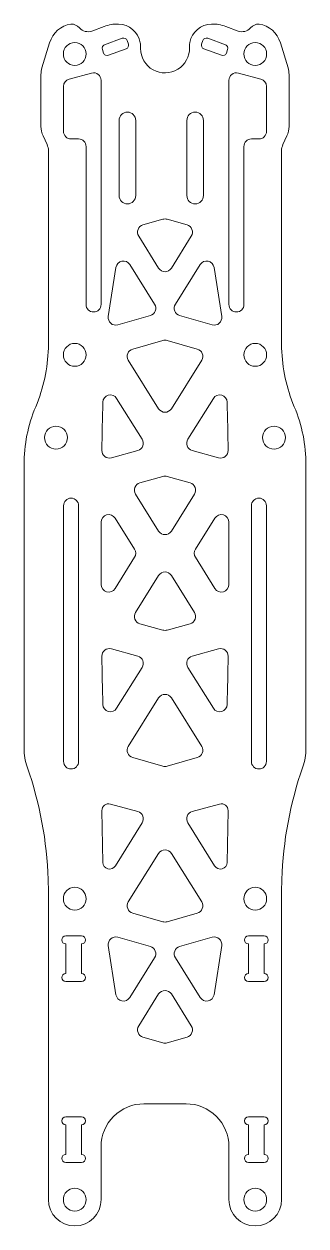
# Model space of a CAD drawing. Header units: millimetres. Extents: x -19 to 19, y -80 to 80.
import ezdxf

# ---------------------------------------------------------------- set-up
doc = ezdxf.new("R2010")
doc.units = ezdxf.units.MM
doc.layers.add('Frame-Top', color=252, linetype='Continuous', true_color=0x848484)

msp = doc.modelspace()

# ---------------------------------------------------------------- linework, layer by layer
at = {"layer": 'Frame-Top', "lineweight": 0}
for points in [[(18.75, 21.28, 0.09932), (17.2, 29, -0.0915), (15.51, 36.8, -0.004026), (15.5, 38.11), (15.5, 63.02, -0.109518), (15.69, 63.87), (16.22, 65.01, 0.109518), (16.5, 66.28), (16.5, 73.19, 0.074298), (16.37, 74.06), (15.34, 77.41, 0.285931), (12.51, 79.89, 0.215313), (11.38, 79.38, -0.308615), (9.74, 78.96), (8.08, 79.57, 0.090506), (6.2, 79.89, 0.35622), (3.3, 77.44, -0.001707), (3.29, 77.38, 0.050931), (3.25, 76.77, -1.020273), (-3.25, 76.64), (-3.25, 76.89, 0.042718), (-3.29, 77.4, -0.000307), (-3.3, 77.41, 0.359361), (-6.2, 79.89, 0.090506), (-8.08, 79.57), (-9.74, 78.96, -0.308615), (-11.38, 79.38, 0.215313), (-12.51, 79.89, 0.285931), (-15.34, 77.41), (-16.37, 74.06, 0.074298), (-16.5, 73.19), (-16.5, 66.28, 0.109518), (-16.22, 65.01), (-15.69, 63.87, -0.109518), (-15.5, 63.02), (-15.5, 38.11, -0.004026), (-15.51, 36.8, -0.0915), (-17.2, 29, 0.09932), (-18.75, 21.28), (-18.75, -16.39, 0.084453), (-18.33, -18.87, -0.076564), (-15.54, -33.83, -0.007838), (-15.5, -36.39), (-15.5, -76.39, 1), (-8.5, -76.39), (-8.5, -69.35, -0.414214), (-2.8, -63.65), (2.8, -63.65, -0.414214), (8.5, -69.35), (8.5, -76.39, 1), (15.5, -76.39), (15.5, -36.39, -0.007838), (15.54, -33.83, -0.076564), (18.33, -18.87, 0.084453), (18.75, -16.39)], [(-4.87, 77.23), (-5.04, 77.7, 0.414214), (-5.68, 78), (-8.03, 77.14, 0.414214), (-8.33, 76.5), (-8.16, 76.03, 0.414214), (-7.52, 75.73), (-5.17, 76.59, 0.414214)], [(5.68, 78), (8.03, 77.14, -0.414214), (8.33, 76.5), (8.16, 76.03, -0.414214), (7.52, 75.73), (5.17, 76.59, -0.414214), (4.87, 77.23), (5.04, 77.7, -0.414214)], [(-10.5, 63.61), (-10.5, 42.61, 1), (-8.5, 42.61), (-8.5, 72.4, 0.493145), (-9.76, 73.37), (-12.76, 72.57, 0.339454), (-13.5, 71.6), (-13.5, 65.61, 0.414214), (-12.5, 64.61), (-11.5, 64.61, -0.414214)], [(10.5, 63.61), (10.5, 42.61, -1), (8.5, 42.61), (8.5, 72.4, -0.493145), (9.76, 73.37), (12.76, 72.57, -0.339454), (13.5, 71.6), (13.5, 65.61, -0.414214), (12.5, 64.61), (11.5, 64.61, 0.414214)], [(-3.9, 67.08), (-3.9, 57.08, -1), (-6.1, 57.08), (-6.1, 67.08, -1)], [(5.11, 57.08, -1), (2.91, 57.08), (2.91, 67.08, -1), (5.11, 67.08)], [(-2.93, 53.18), (-0.28, 53.94, -0.140224), (0.28, 53.94), (2.93, 53.18, -0.49874), (3.5, 51.69), (0.85, 47.44, -0.554383), (-0.85, 47.44), (-3.5, 51.69, -0.49874)], [(-1.95, 41.13), (-6.28, 39.9, -0.548057), (-7.54, 41.01), (-6.52, 47.54, -0.694176), (-4.68, 47.91), (-1.38, 42.63, -0.49874)], [(1.95, 41.13, -0.49874), (1.38, 42.63), (4.68, 47.91, -0.694176), (6.52, 47.54), (7.54, 41.01, -0.548057), (6.28, 39.9)], [(4.3, 36.69, -0.49874), (4.88, 35.2), (0.85, 28.75, -0.554383), (-0.85, 28.75), (-4.88, 35.2, -0.49874), (-4.3, 36.69), (-0.28, 37.84, -0.140224), (0.28, 37.84)], [(-6.43, 30.13), (-3.03, 24.69, -0.501487), (-3.61, 23.2), (-7.13, 22.23, -0.50041), (-8.4, 23.2, -0.001791), (-8.27, 29.62, -0.744845)], [(6.43, 30.13), (3.03, 24.69, 0.501487), (3.61, 23.2), (7.13, 22.23, 0.50041), (8.4, 23.2, 0.001791), (8.27, 29.62, 0.744845)], [(3.92, 17.39), (0.85, 12.48, -0.554383), (-0.85, 12.48), (-3.92, 17.39, -0.501541), (-3.34, 18.89), (-0.27, 19.74, -0.135658), (0.27, 19.74), (3.34, 18.89, -0.501541)], [(-13.49, 15.86, -1), (-11.49, 15.86), (-11.49, -18.14, -1), (-13.49, -18.14)], [(11.49, -18.14), (11.49, 15.86, -1), (13.49, 15.86), (13.49, -18.14, -1)], [(-6.64, 4.85, -0.751784), (-8.49, 5.38, -0.002316), (-8.49, 13.68, -0.751784), (-6.64, 14.2), (-4.05, 10.06, -0.286684), (-4.05, 9)], [(6.64, 4.85, 0.751784), (8.49, 5.38, 0.002316), (8.49, 13.68, 0.751784), (6.64, 14.2), (4.05, 10.06, 0.286684), (4.05, 9)], [(3.92, 1.67, -0.501541), (3.34, 0.17), (0.27, -0.68, -0.135658), (-0.27, -0.68), (-3.34, 0.17, -0.501541), (-3.92, 1.67), (-0.85, 6.58, -0.554383), (0.85, 6.58)], [(-6.43, -11.07, -0.744845), (-8.27, -10.56, -0.001791), (-8.4, -4.15, -0.50041), (-7.13, -3.17), (-3.61, -4.14, -0.501487), (-3.03, -5.63)], [(6.43, -11.07, 0.744845), (8.27, -10.56, 0.001791), (8.4, -4.15, 0.50041), (7.13, -3.17), (3.61, -4.14, 0.501487), (3.03, -5.63)], [(-4.3, -17.63, -0.49874), (-4.88, -16.14), (-0.85, -9.69, -0.554383), (0.85, -9.69), (4.88, -16.14, -0.49874), (4.3, -17.63), (0.28, -18.78, -0.140224), (-0.28, -18.78)], [(-3.03, -26.3), (-6.6, -32.02, -0.746155), (-8.27, -31.56), (-8.4, -24.68, -0.501596), (-7.26, -23.8), (-3.61, -24.81, -0.501487)], [(6.6, -32.02), (3.03, -26.3, -0.501487), (3.61, -24.81), (7.26, -23.8, -0.501596), (8.4, -24.68), (8.27, -31.56, -0.746155)], [(-4.3, -38.3, -0.49874), (-4.88, -36.81), (-0.85, -30.36, -0.554383), (0.85, -30.36), (4.88, -36.81, -0.49874), (4.3, -38.3), (0.28, -39.45, -0.140224), (-0.28, -39.45)], [(-11.1, -42.39), (-11.1, -46.34, -1), (-11.1, -47.39), (-13.2, -47.39, -1), (-13.2, -46.34), (-13.2, -42.39, -1), (-13.2, -41.34), (-11.1, -41.34, -1)], [(-6.28, -41.51), (-1.95, -42.74, -0.49874), (-1.38, -44.24), (-4.68, -49.52, -0.694176), (-6.52, -49.15), (-7.54, -42.62, -0.548057)], [(6.52, -49.15, -0.694176), (4.68, -49.52), (1.38, -44.24, -0.49874), (1.95, -42.74), (6.28, -41.51, -0.548057), (7.54, -42.62)], [(11.1, -42.39, -1), (11.1, -41.34), (13.2, -41.34, -1), (13.2, -42.39), (13.2, -46.34, -1), (13.2, -47.39), (11.1, -47.39, -1), (11.1, -46.34)], [(2.93, -54.79), (0.28, -55.55, -0.140224), (-0.28, -55.55), (-2.93, -54.79, -0.49874), (-3.5, -53.3), (-0.85, -49.05, -0.554383), (0.85, -49.05), (3.5, -53.3, -0.49874)], [(-11.1, -70.39, -1), (-11.1, -71.44), (-13.2, -71.44, -1), (-13.2, -70.39), (-13.2, -66.44, -1), (-13.2, -65.39), (-11.1, -65.39, -1), (-11.1, -66.44)], [(13.2, -70.39, -1), (13.2, -71.44), (11.1, -71.44, -1), (11.1, -70.39), (11.1, -66.44, -1), (11.1, -65.39), (13.2, -65.39, -1), (13.2, -66.44)]]:
    msp.add_lwpolyline(points, format="xyb", close=True, dxfattribs=at)
for centre in [(-12, 75.91), (12, 75.91), (-12, 35.91), (12, 35.91), (-14.5, 24.91), (14.5, 24.91), (-12, -36.39), (12, -36.39), (-12, -76.39), (12, -76.39)]:
    msp.add_circle(centre, 1.52, dxfattribs=at)

doc.saveas('drawing.dxf')
